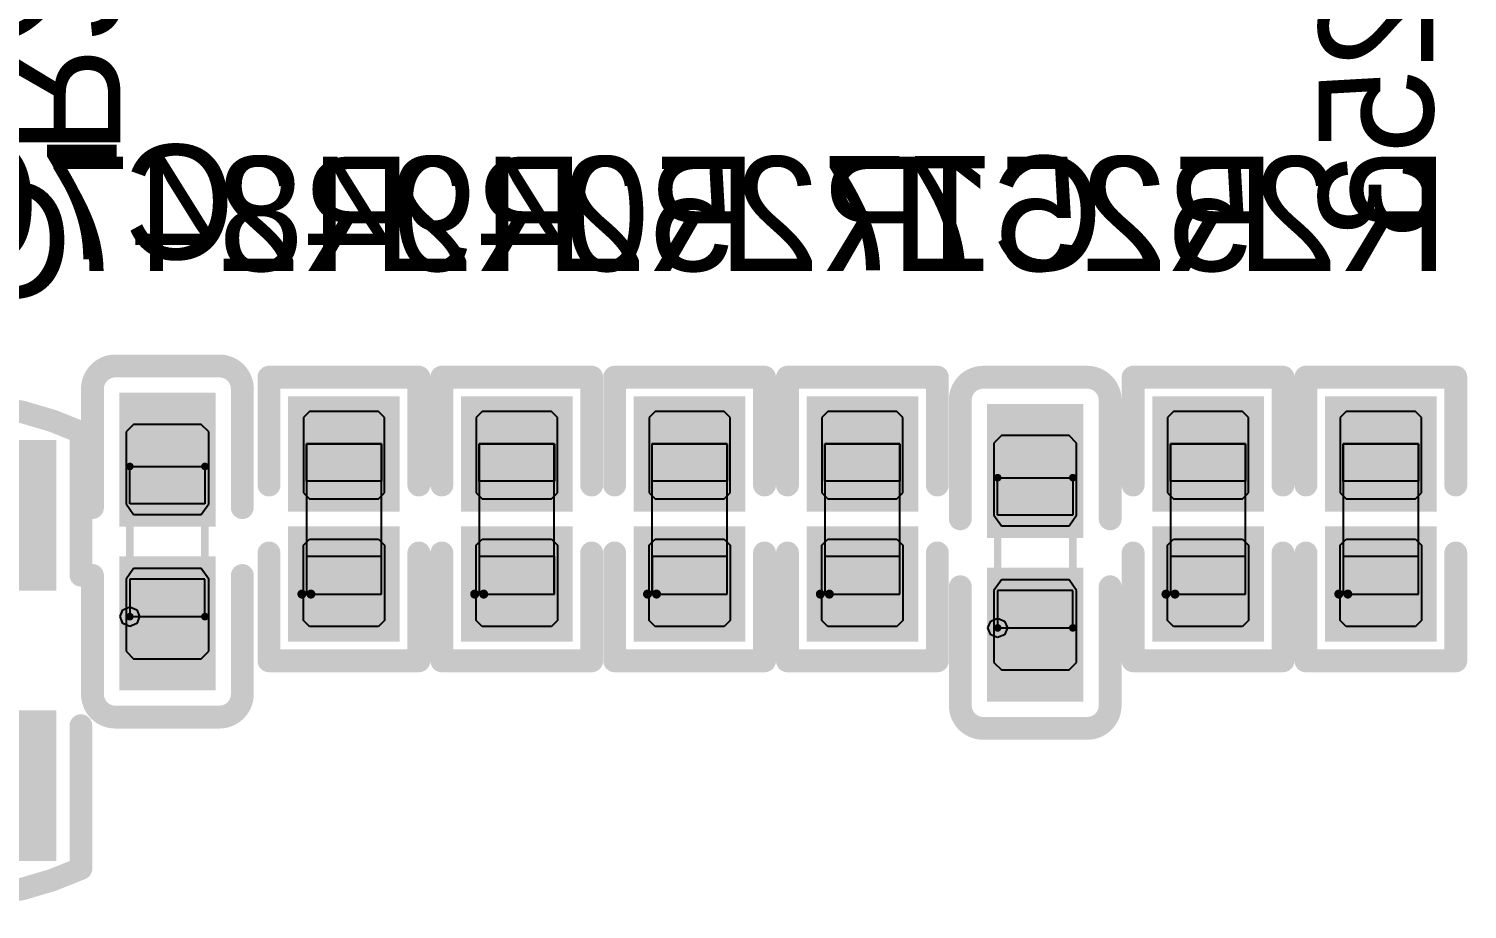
# Model space of a CAD drawing. Header units: millimetres. Extents: x 892 to 1144, y 1011 to 1123.
# Drawn here: x 981.98 to 991.55, y 1072.25 to 1078.11 of the extents above; entities that cross this region are included whole.
import ezdxf

# ---------------------------------------------------------------- set-up
doc = ezdxf.new("R2010")
doc.units = ezdxf.units.MM
for name, color, linetype in [('BottomLayer', 5, 'Continuous'), ('BottomOverlay', 54, 'Continuous'), ('BottomPaste', 16, 'Continuous'), ('BottomSolder', 6, 'Continuous'), ('Mechanical15', 56, 'Continuous'), ('Mechanical4', 56, 'Continuous'), ('Mechanical5', 56, 'Continuous'), ('Mechanical6', 56, 'Continuous')]:
    doc.layers.add(name, color=color, linetype=linetype)

msp = doc.modelspace()

# ---------------------------------------------------------------- linework, layer by layer
at = {"layer": 'BottomLayer'}
for points in [[(983.1704, 1074.85), (983.1704, 1075.6401), (982.6304, 1074.85), (982.6304, 1075.6401)], [(984.3454, 1075), (984.3454, 1075.5656), (983.8054, 1075), (983.8054, 1075.5656)], [(985.4954, 1075), (985.4954, 1075.5656), (984.9554, 1075), (984.9554, 1075.5656)], [(986.6454, 1075), (986.6454, 1075.5656), (986.1054, 1075), (986.1054, 1075.5656)], [(987.7954, 1075), (987.7954, 1075.5656), (987.2554, 1075), (987.2554, 1075.5656)], [(988.9454, 1074.775), (988.9454, 1075.5651), (988.4054, 1074.775), (988.4054, 1075.5651)], [(990.0954, 1075), (990.0954, 1075.5656), (989.5554, 1075), (989.5554, 1075.5656)], [(991.2454, 1075), (991.2454, 1075.5656), (990.7054, 1075), (990.7054, 1075.5656)], [(982.06, 1074.475), (982.06, 1075.275), (980.79, 1074.475), (980.79, 1075.275)], [(984.3454, 1074.1344), (984.3454, 1074.7), (983.8054, 1074.1344), (983.8054, 1074.7)], [(985.4954, 1074.1344), (985.4954, 1074.7), (984.9554, 1074.1344), (984.9554, 1074.7)], [(986.6454, 1074.1344), (986.6454, 1074.7), (986.1054, 1074.1344), (986.1054, 1074.7)], [(987.7954, 1074.1344), (987.7954, 1074.7), (987.2554, 1074.1344), (987.2554, 1074.7)], [(990.0954, 1074.1344), (990.0954, 1074.7), (989.5554, 1074.1344), (989.5554, 1074.7)], [(991.2454, 1074.1344), (991.2454, 1074.7), (990.7054, 1074.1344), (990.7054, 1074.7)], [(983.1704, 1073.7599), (983.1704, 1074.55), (982.6304, 1073.7599), (982.6304, 1074.55)], [(988.9454, 1073.6849), (988.9454, 1074.475), (988.4054, 1073.6849), (988.4054, 1074.475)], [(982.06, 1072.675), (982.06, 1073.475), (980.79, 1072.675), (980.79, 1073.475)]]:
    msp.add_solid(points, dxfattribs=at)
at = {"layer": 'BottomOverlay'}
for points, const_width in [([(982.4018, 1075.7163, -0.414214), (982.5542, 1075.8687)], 0.1524), ([(983.2466, 1075.8687, -0.414214), (983.399, 1075.7163)], 0.1524), ([(988.1768, 1075.6413, -0.414214), (988.3292, 1075.7937)], 0.1524), ([(989.0216, 1075.7937, -0.414214), (989.174, 1075.6413)], 0.1524), ([(980.5252, 1075.4245, -0.21896), (982.326, 1075.4271)], 0.15), ([(982.5542, 1073.5313, -0.414214), (982.4018, 1073.6837)], 0.1524), ([(983.399, 1073.6837, -0.414214), (983.2466, 1073.5313)], 0.1524), ([(988.3292, 1073.4563, -0.414214), (988.1768, 1073.6087)], 0.1524), ([(989.174, 1073.6087, -0.414214), (989.0216, 1073.4563)], 0.1524), ([(982.326, 1072.5229, -0.21896), (980.5252, 1072.5255)], 0.15)]:
    msp.add_lwpolyline(points, format="xyb", dxfattribs=dict(at, const_width=const_width))
for points, const_width in [([(982.5542, 1075.8687), (983.2466, 1075.8687)], 0.1524), ([(983.5768, 1075.0762), (983.5768, 1075.7942)], 0.1524), ([(983.5768, 1075.7942), (984.574, 1075.7942)], 0.1524), ([(984.574, 1075.0762), (984.574, 1075.7942)], 0.1524), ([(984.7268, 1075.0762), (984.7268, 1075.7942)], 0.1524), ([(984.7268, 1075.7942), (985.724, 1075.7942)], 0.1524), ([(985.724, 1075.0762), (985.724, 1075.7942)], 0.1524), ([(985.8768, 1075.0762), (985.8768, 1075.7942)], 0.1524), ([(985.8768, 1075.7942), (986.874, 1075.7942)], 0.1524), ([(986.874, 1075.0762), (986.874, 1075.7942)], 0.1524), ([(987.0268, 1075.0762), (987.0268, 1075.7942)], 0.1524), ([(987.0268, 1075.7942), (988.024, 1075.7942)], 0.1524), ([(988.024, 1075.0762), (988.024, 1075.7942)], 0.1524), ([(988.3292, 1075.7937), (989.0216, 1075.7937)], 0.1524), ([(989.3268, 1075.0762), (989.3268, 1075.7942)], 0.1524), ([(989.3268, 1075.7942), (990.324, 1075.7942)], 0.1524), ([(990.324, 1075.0762), (990.324, 1075.7942)], 0.1524), ([(990.4768, 1075.0762), (990.4768, 1075.7942)], 0.1524), ([(990.4768, 1075.7942), (991.474, 1075.7942)], 0.1524), ([(991.474, 1075.0762), (991.474, 1075.7942)], 0.1524), ([(982.4018, 1074.9262), (982.4018, 1075.7163)], 0.1524), ([(983.399, 1074.9262), (983.399, 1075.7163)], 0.1524), ([(988.1768, 1074.8512), (988.1768, 1075.6413)], 0.1524), ([(989.174, 1074.8512), (989.174, 1075.6413)], 0.1524), ([(982.325, 1074.475), (982.325, 1075.425)], 0.15), ([(983.5768, 1073.9058), (983.5768, 1074.6238)], 0.1524), ([(984.574, 1073.9058), (984.574, 1074.6238)], 0.1524), ([(984.7268, 1073.9058), (984.7268, 1074.6238)], 0.1524), ([(985.724, 1073.9058), (985.724, 1074.6238)], 0.1524), ([(985.8768, 1073.9058), (985.8768, 1074.6238)], 0.1524), ([(986.874, 1073.9058), (986.874, 1074.6238)], 0.1524), ([(987.0268, 1073.9058), (987.0268, 1074.6238)], 0.1524), ([(988.024, 1073.9058), (988.024, 1074.6238)], 0.1524), ([(989.3268, 1073.9058), (989.3268, 1074.6238)], 0.1524), ([(990.324, 1073.9058), (990.324, 1074.6238)], 0.1524), ([(990.4768, 1073.9058), (990.4768, 1074.6238)], 0.1524), ([(991.474, 1073.9058), (991.474, 1074.6238)], 0.1524), ([(982.4018, 1073.6837), (982.4018, 1074.4738)], 0.1524), ([(983.399, 1073.6837), (983.399, 1074.4738)], 0.1524), ([(988.1768, 1073.6087), (988.1768, 1074.3988)], 0.1524), ([(989.174, 1073.6087), (989.174, 1074.3988)], 0.1524), ([(983.5768, 1073.9058), (984.574, 1073.9058)], 0.1524), ([(984.7268, 1073.9058), (985.724, 1073.9058)], 0.1524), ([(985.8768, 1073.9058), (986.874, 1073.9058)], 0.1524), ([(987.0268, 1073.9058), (988.024, 1073.9058)], 0.1524), ([(989.3268, 1073.9058), (990.324, 1073.9058)], 0.1524), ([(990.4768, 1073.9058), (991.474, 1073.9058)], 0.1524), ([(982.325, 1072.525), (982.325, 1073.475)], 0.15), ([(982.5542, 1073.5313), (983.2466, 1073.5313)], 0.1524), ([(988.3292, 1073.4563), (989.0216, 1073.4563)], 0.1524)]:
    msp.add_lwpolyline(points, dxfattribs=dict(at, const_width=const_width))
for points, const_width in [([(982.5161, 1075.8687, 1), (982.5923, 1075.8687, 1)], 0.0762), ([(982.5161, 1075.8687, 1), (982.5923, 1075.8687, 1)], 0.0762), ([(983.2085, 1075.8687, 1), (983.2847, 1075.8687, 1)], 0.0762), ([(983.2085, 1075.8687, 1), (983.2847, 1075.8687, 1)], 0.0762), ([(983.5387, 1075.7942, 1), (983.6149, 1075.7942, 1)], 0.0762), ([(983.5387, 1075.7942, 1), (983.6149, 1075.7942, 1)], 0.0762), ([(984.5359, 1075.7942, 1), (984.6121, 1075.7942, 1)], 0.0762), ([(984.5359, 1075.7942, 1), (984.6121, 1075.7942, 1)], 0.0762), ([(984.6887, 1075.7942, 1), (984.7649, 1075.7942, 1)], 0.0762), ([(984.6887, 1075.7942, 1), (984.7649, 1075.7942, 1)], 0.0762), ([(985.6859, 1075.7942, 1), (985.7621, 1075.7942, 1)], 0.0762), ([(985.6859, 1075.7942, 1), (985.7621, 1075.7942, 1)], 0.0762), ([(985.8387, 1075.7942, 1), (985.9149, 1075.7942, 1)], 0.0762), ([(985.8387, 1075.7942, 1), (985.9149, 1075.7942, 1)], 0.0762), ([(986.8359, 1075.7942, 1), (986.9121, 1075.7942, 1)], 0.0762), ([(986.8359, 1075.7942, 1), (986.9121, 1075.7942, 1)], 0.0762), ([(986.9887, 1075.7942, 1), (987.0649, 1075.7942, 1)], 0.0762), ([(986.9887, 1075.7942, 1), (987.0649, 1075.7942, 1)], 0.0762), ([(987.9859, 1075.7942, 1), (988.0621, 1075.7942, 1)], 0.0762), ([(987.9859, 1075.7942, 1), (988.0621, 1075.7942, 1)], 0.0762), ([(988.2911, 1075.7937, 1), (988.3673, 1075.7937, 1)], 0.0762), ([(988.2911, 1075.7937, 1), (988.3673, 1075.7937, 1)], 0.0762), ([(988.9835, 1075.7937, 1), (989.0597, 1075.7937, 1)], 0.0762), ([(988.9835, 1075.7937, 1), (989.0597, 1075.7937, 1)], 0.0762), ([(989.2887, 1075.7942, 1), (989.3649, 1075.7942, 1)], 0.0762), ([(989.2887, 1075.7942, 1), (989.3649, 1075.7942, 1)], 0.0762), ([(990.2859, 1075.7942, 1), (990.3621, 1075.7942, 1)], 0.0762), ([(990.2859, 1075.7942, 1), (990.3621, 1075.7942, 1)], 0.0762), ([(990.4387, 1075.7942, 1), (990.5149, 1075.7942, 1)], 0.0762), ([(990.4387, 1075.7942, 1), (990.5149, 1075.7942, 1)], 0.0762), ([(991.4359, 1075.7942, 1), (991.5121, 1075.7942, 1)], 0.0762), ([(991.4359, 1075.7942, 1), (991.5121, 1075.7942, 1)], 0.0762), ([(982.3637, 1075.7163, 1), (982.4399, 1075.7163, 1)], 0.0762), ([(982.3637, 1075.7163, 1), (982.4399, 1075.7163, 1)], 0.0762), ([(983.3609, 1075.7163, 1), (983.4371, 1075.7163, 1)], 0.0762), ([(983.3609, 1075.7163, 1), (983.4371, 1075.7163, 1)], 0.0762), ([(988.1387, 1075.6413, 1), (988.2149, 1075.6413, 1)], 0.0762), ([(988.1387, 1075.6413, 1), (988.2149, 1075.6413, 1)], 0.0762), ([(989.1359, 1075.6413, 1), (989.2121, 1075.6413, 1)], 0.0762), ([(989.1359, 1075.6413, 1), (989.2121, 1075.6413, 1)], 0.0762), ([(982.2875, 1075.425, 1), (982.3625, 1075.425, 1)], 0.075), ([(982.2885, 1075.4271, 1), (982.3635, 1075.4271, 1)], 0.075), ([(983.5387, 1075.0762, 1), (983.6149, 1075.0762, 1)], 0.0762), ([(984.5359, 1075.0762, 1), (984.6121, 1075.0762, 1)], 0.0762), ([(984.6887, 1075.0762, 1), (984.7649, 1075.0762, 1)], 0.0762), ([(985.6859, 1075.0762, 1), (985.7621, 1075.0762, 1)], 0.0762), ([(985.8387, 1075.0762, 1), (985.9149, 1075.0762, 1)], 0.0762), ([(986.8359, 1075.0762, 1), (986.9121, 1075.0762, 1)], 0.0762), ([(986.9887, 1075.0762, 1), (987.0649, 1075.0762, 1)], 0.0762), ([(987.9859, 1075.0762, 1), (988.0621, 1075.0762, 1)], 0.0762), ([(989.2887, 1075.0762, 1), (989.3649, 1075.0762, 1)], 0.0762), ([(990.2859, 1075.0762, 1), (990.3621, 1075.0762, 1)], 0.0762), ([(990.4387, 1075.0762, 1), (990.5149, 1075.0762, 1)], 0.0762), ([(991.4359, 1075.0762, 1), (991.5121, 1075.0762, 1)], 0.0762), ([(982.3637, 1074.9262, 1), (982.4399, 1074.9262, 1)], 0.0762), ([(983.3609, 1074.9262, 1), (983.4371, 1074.9262, 1)], 0.0762), ([(988.1387, 1074.8512, 1), (988.2149, 1074.8512, 1)], 0.0762), ([(989.1359, 1074.8512, 1), (989.2121, 1074.8512, 1)], 0.0762), ([(983.5387, 1074.6238, 1), (983.6149, 1074.6238, 1)], 0.0762), ([(984.5359, 1074.6238, 1), (984.6121, 1074.6238, 1)], 0.0762), ([(984.6887, 1074.6238, 1), (984.7649, 1074.6238, 1)], 0.0762), ([(985.6859, 1074.6238, 1), (985.7621, 1074.6238, 1)], 0.0762), ([(985.8387, 1074.6238, 1), (985.9149, 1074.6238, 1)], 0.0762), ([(986.8359, 1074.6238, 1), (986.9121, 1074.6238, 1)], 0.0762), ([(986.9887, 1074.6238, 1), (987.0649, 1074.6238, 1)], 0.0762), ([(987.9859, 1074.6238, 1), (988.0621, 1074.6238, 1)], 0.0762), ([(989.2887, 1074.6238, 1), (989.3649, 1074.6238, 1)], 0.0762), ([(990.2859, 1074.6238, 1), (990.3621, 1074.6238, 1)], 0.0762), ([(990.4387, 1074.6238, 1), (990.5149, 1074.6238, 1)], 0.0762), ([(991.4359, 1074.6238, 1), (991.5121, 1074.6238, 1)], 0.0762), ([(982.2875, 1074.475, 1), (982.3625, 1074.475, 1)], 0.075), ([(982.3637, 1074.4738, 1), (982.4399, 1074.4738, 1)], 0.0762), ([(983.3609, 1074.4738, 1), (983.4371, 1074.4738, 1)], 0.0762), ([(988.1387, 1074.3988, 1), (988.2149, 1074.3988, 1)], 0.0762), ([(989.1359, 1074.3988, 1), (989.2121, 1074.3988, 1)], 0.0762), ([(983.5387, 1073.9058, 1), (983.6149, 1073.9058, 1)], 0.0762), ([(983.5387, 1073.9058, 1), (983.6149, 1073.9058, 1)], 0.0762), ([(984.5359, 1073.9058, 1), (984.6121, 1073.9058, 1)], 0.0762), ([(984.5359, 1073.9058, 1), (984.6121, 1073.9058, 1)], 0.0762), ([(984.6887, 1073.9058, 1), (984.7649, 1073.9058, 1)], 0.0762), ([(984.6887, 1073.9058, 1), (984.7649, 1073.9058, 1)], 0.0762), ([(985.6859, 1073.9058, 1), (985.7621, 1073.9058, 1)], 0.0762), ([(985.6859, 1073.9058, 1), (985.7621, 1073.9058, 1)], 0.0762), ([(985.8387, 1073.9058, 1), (985.9149, 1073.9058, 1)], 0.0762), ([(985.8387, 1073.9058, 1), (985.9149, 1073.9058, 1)], 0.0762), ([(986.8359, 1073.9058, 1), (986.9121, 1073.9058, 1)], 0.0762), ([(986.8359, 1073.9058, 1), (986.9121, 1073.9058, 1)], 0.0762), ([(986.9887, 1073.9058, 1), (987.0649, 1073.9058, 1)], 0.0762), ([(986.9887, 1073.9058, 1), (987.0649, 1073.9058, 1)], 0.0762), ([(987.9859, 1073.9058, 1), (988.0621, 1073.9058, 1)], 0.0762), ([(987.9859, 1073.9058, 1), (988.0621, 1073.9058, 1)], 0.0762), ([(989.2887, 1073.9058, 1), (989.3649, 1073.9058, 1)], 0.0762), ([(989.2887, 1073.9058, 1), (989.3649, 1073.9058, 1)], 0.0762), ([(990.2859, 1073.9058, 1), (990.3621, 1073.9058, 1)], 0.0762), ([(990.2859, 1073.9058, 1), (990.3621, 1073.9058, 1)], 0.0762), ([(990.4387, 1073.9058, 1), (990.5149, 1073.9058, 1)], 0.0762), ([(990.4387, 1073.9058, 1), (990.5149, 1073.9058, 1)], 0.0762), ([(991.4359, 1073.9058, 1), (991.5121, 1073.9058, 1)], 0.0762), ([(991.4359, 1073.9058, 1), (991.5121, 1073.9058, 1)], 0.0762), ([(982.3637, 1073.6837, 1), (982.4399, 1073.6837, 1)], 0.0762), ([(982.3637, 1073.6837, 1), (982.4399, 1073.6837, 1)], 0.0762), ([(983.3609, 1073.6837, 1), (983.4371, 1073.6837, 1)], 0.0762), ([(983.3609, 1073.6837, 1), (983.4371, 1073.6837, 1)], 0.0762), ([(988.1387, 1073.6087, 1), (988.2149, 1073.6087, 1)], 0.0762), ([(988.1387, 1073.6087, 1), (988.2149, 1073.6087, 1)], 0.0762), ([(989.1359, 1073.6087, 1), (989.2121, 1073.6087, 1)], 0.0762), ([(989.1359, 1073.6087, 1), (989.2121, 1073.6087, 1)], 0.0762), ([(982.2875, 1073.475, 1), (982.3625, 1073.475, 1)], 0.075), ([(982.5161, 1073.5313, 1), (982.5923, 1073.5313, 1)], 0.0762), ([(982.5161, 1073.5313, 1), (982.5923, 1073.5313, 1)], 0.0762), ([(983.2085, 1073.5313, 1), (983.2847, 1073.5313, 1)], 0.0762), ([(983.2085, 1073.5313, 1), (983.2847, 1073.5313, 1)], 0.0762), ([(988.2911, 1073.4563, 1), (988.3673, 1073.4563, 1)], 0.0762), ([(988.2911, 1073.4563, 1), (988.3673, 1073.4563, 1)], 0.0762), ([(988.9835, 1073.4563, 1), (989.0597, 1073.4563, 1)], 0.0762), ([(988.9835, 1073.4563, 1), (989.0597, 1073.4563, 1)], 0.0762), ([(982.2875, 1072.525, 1), (982.3625, 1072.525, 1)], 0.075), ([(982.2885, 1072.5229, 1), (982.3635, 1072.5229, 1)], 0.075)]:
    msp.add_lwpolyline(points, format="xyb", close=True, dxfattribs=dict(at, const_width=const_width))
at = {"layer": 'BottomPaste'}
for p, q in [((983.8454, 1075.5656), (983.8054, 1075.5256)), ((983.8054, 1075.5256), (983.8054, 1075.025)), ((984.3054, 1075.5656), (983.8454, 1075.5656)), ((984.3454, 1075.5256), (984.3054, 1075.5656)), ((984.3454, 1075.025), (984.3454, 1075.5256)), ((984.9954, 1075.5656), (984.9554, 1075.5256)), ((984.9554, 1075.5256), (984.9554, 1075.025)), ((985.4554, 1075.5656), (984.9954, 1075.5656)), ((985.4954, 1075.5256), (985.4554, 1075.5656)), ((985.4954, 1075.025), (985.4954, 1075.5256)), ((986.1454, 1075.5656), (986.1054, 1075.5256)), ((986.1054, 1075.5256), (986.1054, 1075.025)), ((986.6054, 1075.5656), (986.1454, 1075.5656)), ((986.6454, 1075.5256), (986.6054, 1075.5656)), ((986.6454, 1075.025), (986.6454, 1075.5256)), ((987.2954, 1075.5656), (987.2554, 1075.5256)), ((987.2554, 1075.5256), (987.2554, 1075.025)), ((987.7554, 1075.5656), (987.2954, 1075.5656)), ((987.7954, 1075.5256), (987.7554, 1075.5656)), ((987.7954, 1075.025), (987.7954, 1075.5256)), ((989.5954, 1075.5656), (989.5554, 1075.5256)), ((989.5554, 1075.5256), (989.5554, 1075.025)), ((990.0554, 1075.5656), (989.5954, 1075.5656)), ((990.0954, 1075.5256), (990.0554, 1075.5656)), ((990.0954, 1075.025), (990.0954, 1075.5256)), ((990.7454, 1075.5656), (990.7054, 1075.5256)), ((990.7054, 1075.5256), (990.7054, 1075.025)), ((991.2054, 1075.5656), (990.7454, 1075.5656)), ((991.2454, 1075.5256), (991.2054, 1075.5656)), ((991.2454, 1075.025), (991.2454, 1075.5256)), ((982.6754, 1075.48), (982.6254, 1075.43)), ((982.6254, 1075.43), (982.6254, 1074.95)), ((983.1254, 1075.48), (982.6754, 1075.48)), ((983.1754, 1075.43), (983.1254, 1075.48)), ((983.1754, 1074.95), (983.1754, 1075.43)), ((988.4504, 1075.405), (988.4004, 1075.355)), ((988.4004, 1075.355), (988.4004, 1074.875)), ((988.9004, 1075.405), (988.4504, 1075.405)), ((988.9504, 1075.355), (988.9004, 1075.405)), ((988.9504, 1074.875), (988.9504, 1075.355)), ((983.8054, 1075.025), (983.8454, 1074.985)), ((983.8454, 1074.985), (984.3054, 1074.985)), ((984.3054, 1074.985), (984.3454, 1075.025)), ((984.9554, 1075.025), (984.9954, 1074.985)), ((984.9954, 1074.985), (985.4554, 1074.985)), ((985.4554, 1074.985), (985.4954, 1075.025)), ((986.1054, 1075.025), (986.1454, 1074.985)), ((986.1454, 1074.985), (986.6054, 1074.985)), ((986.6054, 1074.985), (986.6454, 1075.025)), ((987.2554, 1075.025), (987.2954, 1074.985)), ((987.2954, 1074.985), (987.7554, 1074.985)), ((987.7554, 1074.985), (987.7954, 1075.025)), ((989.5554, 1075.025), (989.5954, 1074.985)), ((989.5954, 1074.985), (990.0554, 1074.985)), ((990.0554, 1074.985), (990.0954, 1075.025)), ((990.7054, 1075.025), (990.7454, 1074.985)), ((990.7454, 1074.985), (991.2054, 1074.985)), ((991.2054, 1074.985), (991.2454, 1075.025)), ((982.6254, 1074.95), (982.6754, 1074.88)), ((982.6754, 1074.88), (983.1254, 1074.88)), ((983.1254, 1074.88), (983.1754, 1074.95)), ((988.4004, 1074.875), (988.4504, 1074.805)), ((988.9004, 1074.805), (988.9504, 1074.875)), ((988.4504, 1074.805), (988.9004, 1074.805)), ((983.8054, 1074.675), (983.8454, 1074.715)), ((983.8054, 1074.1744), (983.8054, 1074.675)), ((983.8454, 1074.715), (984.3054, 1074.715)), ((984.3054, 1074.715), (984.3454, 1074.675)), ((984.3454, 1074.675), (984.3454, 1074.1744)), ((984.9554, 1074.675), (984.9954, 1074.715)), ((984.9554, 1074.1744), (984.9554, 1074.675)), ((984.9954, 1074.715), (985.4554, 1074.715)), ((985.4554, 1074.715), (985.4954, 1074.675)), ((985.4954, 1074.675), (985.4954, 1074.1744)), ((986.1054, 1074.675), (986.1454, 1074.715)), ((986.1054, 1074.1744), (986.1054, 1074.675)), ((986.1454, 1074.715), (986.6054, 1074.715)), ((986.6054, 1074.715), (986.6454, 1074.675)), ((986.6454, 1074.675), (986.6454, 1074.1744)), ((987.2554, 1074.675), (987.2954, 1074.715)), ((987.2554, 1074.1744), (987.2554, 1074.675)), ((987.2954, 1074.715), (987.7554, 1074.715)), ((987.7554, 1074.715), (987.7954, 1074.675)), ((987.7954, 1074.675), (987.7954, 1074.1744)), ((989.5554, 1074.675), (989.5954, 1074.715)), ((989.5554, 1074.1744), (989.5554, 1074.675)), ((989.5954, 1074.715), (990.0554, 1074.715)), ((990.0554, 1074.715), (990.0954, 1074.675)), ((990.0954, 1074.675), (990.0954, 1074.1744)), ((990.7054, 1074.675), (990.7454, 1074.715)), ((990.7054, 1074.1744), (990.7054, 1074.675)), ((990.7454, 1074.715), (991.2054, 1074.715)), ((991.2054, 1074.715), (991.2454, 1074.675)), ((991.2454, 1074.675), (991.2454, 1074.1744)), ((982.6754, 1074.52), (982.6254, 1074.45)), ((983.1254, 1074.52), (982.6754, 1074.52)), ((983.1754, 1074.45), (983.1254, 1074.52)), ((982.6254, 1074.45), (982.6254, 1073.97)), ((983.1754, 1073.97), (983.1754, 1074.45)), ((988.4504, 1074.445), (988.4004, 1074.375)), ((988.9004, 1074.445), (988.4504, 1074.445)), ((988.9504, 1074.375), (988.9004, 1074.445)), ((988.4004, 1074.375), (988.4004, 1073.895)), ((988.9504, 1073.895), (988.9504, 1074.375)), ((983.8454, 1074.1344), (983.8054, 1074.1744)), ((984.3054, 1074.1344), (983.8454, 1074.1344)), ((984.3454, 1074.1744), (984.3054, 1074.1344)), ((984.9954, 1074.1344), (984.9554, 1074.1744)), ((985.4554, 1074.1344), (984.9954, 1074.1344)), ((985.4954, 1074.1744), (985.4554, 1074.1344)), ((986.1454, 1074.1344), (986.1054, 1074.1744)), ((986.6054, 1074.1344), (986.1454, 1074.1344)), ((986.6454, 1074.1744), (986.6054, 1074.1344)), ((987.2954, 1074.1344), (987.2554, 1074.1744)), ((987.7554, 1074.1344), (987.2954, 1074.1344)), ((987.7954, 1074.1744), (987.7554, 1074.1344)), ((989.5954, 1074.1344), (989.5554, 1074.1744)), ((990.0554, 1074.1344), (989.5954, 1074.1344)), ((990.0954, 1074.1744), (990.0554, 1074.1344)), ((990.7454, 1074.1344), (990.7054, 1074.1744)), ((991.2054, 1074.1344), (990.7454, 1074.1344)), ((991.2454, 1074.1744), (991.2054, 1074.1344)), ((982.6254, 1073.97), (982.6754, 1073.92)), ((982.6754, 1073.92), (983.1254, 1073.92)), ((983.1254, 1073.92), (983.1754, 1073.97)), ((988.4004, 1073.895), (988.4504, 1073.845)), ((988.4504, 1073.845), (988.9004, 1073.845)), ((988.9004, 1073.845), (988.9504, 1073.895))]:
    msp.add_line(p, q, dxfattribs=at)
for points in [[(983.1704, 1074.85), (983.1704, 1075.6401), (982.6304, 1074.85), (982.6304, 1075.6401)], [(984.3454, 1075), (984.3454, 1075.5656), (983.8054, 1075), (983.8054, 1075.5656)], [(985.4954, 1075), (985.4954, 1075.5656), (984.9554, 1075), (984.9554, 1075.5656)], [(986.6454, 1075), (986.6454, 1075.5656), (986.1054, 1075), (986.1054, 1075.5656)], [(987.7954, 1075), (987.7954, 1075.5656), (987.2554, 1075), (987.2554, 1075.5656)], [(988.9454, 1074.775), (988.9454, 1075.5651), (988.4054, 1074.775), (988.4054, 1075.5651)], [(990.0954, 1075), (990.0954, 1075.5656), (989.5554, 1075), (989.5554, 1075.5656)], [(991.2454, 1075), (991.2454, 1075.5656), (990.7054, 1075), (990.7054, 1075.5656)], [(982.06, 1074.475), (982.06, 1075.275), (980.79, 1074.475), (980.79, 1075.275)], [(984.3454, 1074.1344), (984.3454, 1074.7), (983.8054, 1074.1344), (983.8054, 1074.7)], [(985.4954, 1074.1344), (985.4954, 1074.7), (984.9554, 1074.1344), (984.9554, 1074.7)], [(986.6454, 1074.1344), (986.6454, 1074.7), (986.1054, 1074.1344), (986.1054, 1074.7)], [(987.7954, 1074.1344), (987.7954, 1074.7), (987.2554, 1074.1344), (987.2554, 1074.7)], [(990.0954, 1074.1344), (990.0954, 1074.7), (989.5554, 1074.1344), (989.5554, 1074.7)], [(991.2454, 1074.1344), (991.2454, 1074.7), (990.7054, 1074.1344), (990.7054, 1074.7)], [(983.1704, 1073.7599), (983.1704, 1074.55), (982.6304, 1073.7599), (982.6304, 1074.55)], [(988.9454, 1073.6849), (988.9454, 1074.475), (988.4054, 1073.6849), (988.4054, 1074.475)], [(982.06, 1072.675), (982.06, 1073.475), (980.79, 1072.675), (980.79, 1073.475)]]:
    msp.add_solid(points, dxfattribs=at)
at = {"layer": 'BottomSolder'}
for points in [[(983.2212, 1074.7992), (983.2212, 1075.6909), (982.5796, 1074.7992), (982.5796, 1075.6909)], [(984.447, 1074.8984), (984.447, 1075.6672), (983.7038, 1074.8984), (983.7038, 1075.6672)], [(985.597, 1074.8984), (985.597, 1075.6672), (984.8538, 1074.8984), (984.8538, 1075.6672)], [(986.747, 1074.8984), (986.747, 1075.6672), (986.0038, 1074.8984), (986.0038, 1075.6672)], [(987.897, 1074.8984), (987.897, 1075.6672), (987.1538, 1074.8984), (987.1538, 1075.6672)], [(990.197, 1074.8984), (990.197, 1075.6672), (989.4538, 1074.8984), (989.4538, 1075.6672)], [(991.347, 1074.8984), (991.347, 1075.6672), (990.6038, 1074.8984), (990.6038, 1075.6672)], [(988.9962, 1074.7242), (988.9962, 1075.6159), (988.3546, 1074.7242), (988.3546, 1075.6159)], [(982.1616, 1074.3734), (982.1616, 1075.3766), (980.6884, 1074.3734), (980.6884, 1075.3766)], [(984.447, 1074.0328), (984.447, 1074.8016), (983.7038, 1074.0328), (983.7038, 1074.8016)], [(985.597, 1074.0328), (985.597, 1074.8016), (984.8538, 1074.0328), (984.8538, 1074.8016)], [(986.747, 1074.0328), (986.747, 1074.8016), (986.0038, 1074.0328), (986.0038, 1074.8016)], [(987.897, 1074.0328), (987.897, 1074.8016), (987.1538, 1074.0328), (987.1538, 1074.8016)], [(990.197, 1074.0328), (990.197, 1074.8016), (989.4538, 1074.0328), (989.4538, 1074.8016)], [(991.347, 1074.0328), (991.347, 1074.8016), (990.6038, 1074.0328), (990.6038, 1074.8016)], [(983.2212, 1073.7091), (983.2212, 1074.6008), (982.5796, 1073.7091), (982.5796, 1074.6008)], [(988.9962, 1073.6341), (988.9962, 1074.5258), (988.3546, 1073.6341), (988.3546, 1074.5258)], [(982.1616, 1072.5734), (982.1616, 1073.5766), (980.6884, 1072.5734), (980.6884, 1073.5766)]]:
    msp.add_solid(points, dxfattribs=at)
at = {"layer": 'Mechanical15'}
for p, q in [((982.6504, 1074.95), (982.6504, 1075.2)), ((982.6504, 1075.2), (983.1504, 1075.2)), ((983.1504, 1075.2), (983.1504, 1074.95)), ((988.4254, 1074.875), (988.4254, 1075.125)), ((988.4254, 1075.125), (988.9254, 1075.125)), ((988.9254, 1075.125), (988.9254, 1074.875)), ((983.1504, 1074.95), (982.6504, 1074.95)), ((988.9254, 1074.875), (988.4254, 1074.875)), ((982.6504, 1074.45), (982.6504, 1074.2)), ((983.1504, 1074.45), (982.6504, 1074.45)), ((983.1504, 1074.2), (983.1504, 1074.45)), ((988.4254, 1074.375), (988.4254, 1074.125)), ((988.9254, 1074.375), (988.4254, 1074.375)), ((988.9254, 1074.125), (988.9254, 1074.375)), ((982.5854, 1074.2), (982.6044, 1074.2459)), ((982.6044, 1074.1541), (982.5854, 1074.2)), ((982.6044, 1074.2459), (982.6504, 1074.2649)), ((982.6504, 1074.2649), (982.6963, 1074.2459)), ((982.6504, 1074.2), (983.1504, 1074.2)), ((982.6963, 1074.2459), (982.7153, 1074.2)), ((982.7153, 1074.2), (982.6963, 1074.1541)), ((988.3794, 1074.1709), (988.4254, 1074.1899)), ((988.4254, 1074.1899), (988.4713, 1074.1709)), ((982.6504, 1074.1351), (982.6044, 1074.1541)), ((982.6963, 1074.1541), (982.6504, 1074.1351)), ((988.3604, 1074.125), (988.3794, 1074.1709)), ((988.3794, 1074.0791), (988.3604, 1074.125)), ((988.4254, 1074.125), (988.9254, 1074.125)), ((988.4713, 1074.1709), (988.4903, 1074.125)), ((988.4903, 1074.125), (988.4713, 1074.0791)), ((988.4254, 1074.0601), (988.3794, 1074.0791)), ((988.4713, 1074.0791), (988.4254, 1074.0601))]:
    msp.add_line(p, q, dxfattribs=at)
at = {"layer": 'Mechanical15', "const_width": 0.0508}
for points in [[(982.6504, 1074.2), (982.6504, 1075.2)], [(982.6504, 1075.2), (983.1504, 1075.2)], [(983.1504, 1074.2), (983.1504, 1075.2)], [(988.4254, 1074.125), (988.4254, 1075.125)], [(988.4254, 1075.125), (988.9254, 1075.125)], [(988.9254, 1074.125), (988.9254, 1075.125)], [(982.6504, 1074.2), (983.1504, 1074.2)], [(988.4254, 1074.125), (988.9254, 1074.125)]]:
    msp.add_lwpolyline(points, dxfattribs=at)
at = {"layer": 'Mechanical15', "const_width": 0.0254}
for points in [[(982.6377, 1075.2, 1), (982.6631, 1075.2, 1)], [(982.6377, 1075.2, 1), (982.6631, 1075.2, 1)], [(983.1377, 1075.2, 1), (983.1631, 1075.2, 1)], [(983.1377, 1075.2, 1), (983.1631, 1075.2, 1)], [(988.4127, 1075.125, 1), (988.4381, 1075.125, 1)], [(988.4127, 1075.125, 1), (988.4381, 1075.125, 1)], [(988.9127, 1075.125, 1), (988.9381, 1075.125, 1)], [(988.9127, 1075.125, 1), (988.9381, 1075.125, 1)], [(982.6377, 1074.2, 1), (982.6631, 1074.2, 1)], [(982.6377, 1074.2, 1), (982.6631, 1074.2, 1)], [(983.1377, 1074.2, 1), (983.1631, 1074.2, 1)], [(983.1377, 1074.2, 1), (983.1631, 1074.2, 1)], [(988.4127, 1074.125, 1), (988.4381, 1074.125, 1)], [(988.4127, 1074.125, 1), (988.4381, 1074.125, 1)], [(988.9127, 1074.125, 1), (988.9381, 1074.125, 1)], [(988.9127, 1074.125, 1), (988.9381, 1074.125, 1)]]:
    msp.add_lwpolyline(points, format="xyb", close=True, dxfattribs=at)
at = {"layer": 'Mechanical4'}
for p, q in [((983.8252, 1075.3501), (983.8252, 1074.3501)), ((984.3253, 1075.3501), (983.8252, 1075.3501)), ((984.3253, 1074.3501), (984.3253, 1075.3501)), ((984.9752, 1075.3501), (984.9752, 1074.3501)), ((985.4753, 1075.3501), (984.9752, 1075.3501)), ((985.4753, 1074.3501), (985.4753, 1075.3501)), ((986.1252, 1075.3501), (986.1252, 1074.3501)), ((986.6253, 1075.3501), (986.1252, 1075.3501)), ((986.6253, 1074.3501), (986.6253, 1075.3501)), ((987.2752, 1075.3501), (987.2752, 1074.3501)), ((987.7753, 1075.3501), (987.2752, 1075.3501)), ((987.7753, 1074.3501), (987.7753, 1075.3501)), ((989.5752, 1075.3501), (989.5752, 1074.3501)), ((990.0753, 1075.3501), (989.5752, 1075.3501)), ((990.0753, 1074.3501), (990.0753, 1075.3501)), ((990.7252, 1075.3501), (990.7252, 1074.3501)), ((991.2253, 1075.3501), (990.7252, 1075.3501)), ((991.2253, 1074.3501), (991.2253, 1075.3501)), ((983.8252, 1074.3501), (984.3253, 1074.3501)), ((984.9752, 1074.3501), (985.4753, 1074.3501)), ((986.1252, 1074.3501), (986.6253, 1074.3501)), ((987.2752, 1074.3501), (987.7753, 1074.3501)), ((989.5752, 1074.3501), (990.0753, 1074.3501)), ((990.7252, 1074.3501), (991.2253, 1074.3501))]:
    msp.add_line(p, q, dxfattribs=at)
at = {"layer": 'Mechanical5'}
for p, q in [((983.8254, 1075.101), (983.8254, 1075.351)), ((983.8254, 1075.351), (984.3254, 1075.351)), ((984.3254, 1075.351), (984.3254, 1075.101)), ((984.9754, 1075.101), (984.9754, 1075.351)), ((984.9754, 1075.351), (985.4754, 1075.351)), ((985.4754, 1075.351), (985.4754, 1075.101)), ((986.1254, 1075.101), (986.1254, 1075.351)), ((986.1254, 1075.351), (986.6254, 1075.351)), ((986.6254, 1075.351), (986.6254, 1075.101)), ((987.2754, 1075.101), (987.2754, 1075.351)), ((987.2754, 1075.351), (987.7754, 1075.351)), ((987.7754, 1075.351), (987.7754, 1075.101)), ((989.5754, 1075.101), (989.5754, 1075.351)), ((989.5754, 1075.351), (990.0754, 1075.351)), ((990.0754, 1075.351), (990.0754, 1075.101)), ((990.7254, 1075.101), (990.7254, 1075.351)), ((990.7254, 1075.351), (991.2254, 1075.351)), ((991.2254, 1075.351), (991.2254, 1075.101)), ((984.3254, 1075.101), (983.8254, 1075.101)), ((985.4754, 1075.101), (984.9754, 1075.101)), ((986.6254, 1075.101), (986.1254, 1075.101)), ((987.7754, 1075.101), (987.2754, 1075.101)), ((990.0754, 1075.101), (989.5754, 1075.101)), ((991.2254, 1075.101), (990.7254, 1075.101)), ((983.8254, 1074.6), (983.8254, 1074.35)), ((984.3254, 1074.6), (983.8254, 1074.6)), ((984.3254, 1074.35), (984.3254, 1074.6)), ((984.9754, 1074.6), (984.9754, 1074.35)), ((985.4754, 1074.6), (984.9754, 1074.6)), ((985.4754, 1074.35), (985.4754, 1074.6)), ((986.1254, 1074.6), (986.1254, 1074.35)), ((986.6254, 1074.6), (986.1254, 1074.6)), ((986.6254, 1074.35), (986.6254, 1074.6)), ((987.2754, 1074.6), (987.2754, 1074.35)), ((987.7754, 1074.6), (987.2754, 1074.6)), ((987.7754, 1074.35), (987.7754, 1074.6)), ((989.5754, 1074.6), (989.5754, 1074.35)), ((990.0754, 1074.6), (989.5754, 1074.6)), ((990.0754, 1074.35), (990.0754, 1074.6)), ((990.7254, 1074.6), (990.7254, 1074.35)), ((991.2254, 1074.6), (990.7254, 1074.6)), ((991.2254, 1074.35), (991.2254, 1074.6)), ((983.8254, 1074.35), (984.3254, 1074.35)), ((984.9754, 1074.35), (985.4754, 1074.35)), ((986.1254, 1074.35), (986.6254, 1074.35)), ((987.2754, 1074.35), (987.7754, 1074.35)), ((989.5754, 1074.35), (990.0754, 1074.35)), ((990.7254, 1074.35), (991.2254, 1074.35))]:
    msp.add_line(p, q, dxfattribs=at)
at = {"layer": 'Mechanical6'}
for points, const_width in [([(983.8554, 1074.3501, 1), (983.7955, 1074.3501, 1)], 0.06), ([(983.7805, 1074.3501, 1), (983.8105, 1074.3501, 1)], 0.03), ([(983.8404, 1074.3501, 1), (983.8704, 1074.3501, 1)], 0.03), ([(985.0054, 1074.3501, 1), (984.9455, 1074.3501, 1)], 0.06), ([(984.9305, 1074.3501, 1), (984.9605, 1074.3501, 1)], 0.03), ([(984.9904, 1074.3501, 1), (985.0204, 1074.3501, 1)], 0.03), ([(986.1554, 1074.3501, 1), (986.0955, 1074.3501, 1)], 0.06), ([(986.0805, 1074.3501, 1), (986.1105, 1074.3501, 1)], 0.03), ([(986.1404, 1074.3501, 1), (986.1704, 1074.3501, 1)], 0.03), ([(987.3054, 1074.3501, 1), (987.2455, 1074.3501, 1)], 0.06), ([(987.2305, 1074.3501, 1), (987.2605, 1074.3501, 1)], 0.03), ([(987.2904, 1074.3501, 1), (987.3204, 1074.3501, 1)], 0.03), ([(989.6054, 1074.3501, 1), (989.5455, 1074.3501, 1)], 0.06), ([(989.5305, 1074.3501, 1), (989.5605, 1074.3501, 1)], 0.03), ([(989.5904, 1074.3501, 1), (989.6204, 1074.3501, 1)], 0.03), ([(990.7554, 1074.3501, 1), (990.6955, 1074.3501, 1)], 0.06), ([(990.6805, 1074.3501, 1), (990.7105, 1074.3501, 1)], 0.03), ([(990.7404, 1074.3501, 1), (990.7704, 1074.3501, 1)], 0.03)]:
    msp.add_lwpolyline(points, format="xyb", close=True, dxfattribs=dict(at, const_width=const_width))

# ---------------------------------------------------------------- texts
at = {"layer": 'BottomOverlay', "text_generation_flag": 2}
for s, rotation, p in [('R246', 270, (981.8264, 1077.2738)), ('R253', 90, (991.3244, 1079.1512))]:
    msp.add_text(s, height=0.762, rotation=rotation, dxfattribs=at).set_placement(p)
for s, p in [('C76', (983.3516, 1076.5796)), ('R247', (984.5266, 1076.501)), ('R248', (985.6766, 1076.501)), ('R249', (986.8266, 1076.501)), ('R250', (987.9766, 1076.501)), ('C77', (989.1266, 1076.5046)), ('R251', (990.2766, 1076.501)), ('R252', (991.4266, 1076.501)), ('C74', (982.2664, 1076.3252))]:
    msp.add_text(s, height=0.762, dxfattribs=at).set_placement(p)

doc.saveas('drawing.dxf')
